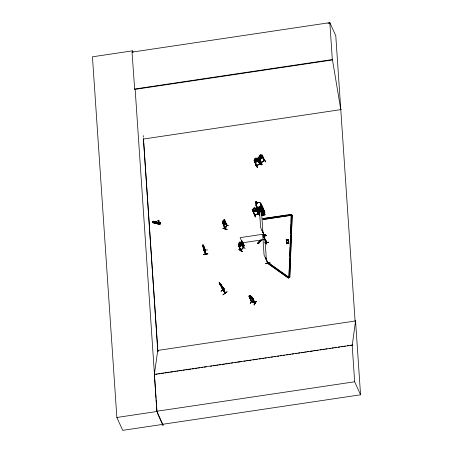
<?xml version="1.0" encoding="UTF-8"?>
<svg xmlns="http://www.w3.org/2000/svg" width="453" height="453" viewBox="0 0 453 453"><rect width="100%" height="100%" fill="white"/><g stroke="black" fill="none" stroke-linecap="round" stroke-linejoin="round"><path stroke-width="0.68" d="M251.273 301.483L251.687 301.664M251.358 301.698L249.139 296.415L251.732 301.834M251.234 296.794L251.936 297.264L254.699 303.153L252.417 297.825L252.678 298.091L255.05 303.261C246.67 299.439 256.67 303.572 254.688 302.78M252.542 297.525L255.005 302.932M265.152 214.852L261.506 215.413M159.671 223.272L159.433 223.301M239.835 242.117L238.907 243.153L239.235 243.776L238.867 244.507L239.405 245.69L240.101 245.679L240.962 244.705L241.194 243.68L240.662 242.497L240.101 242.808L239.801 242.095L238.873 243.131L239.161 243.765L238.374 245.056L239.11 246.726L239.716 247.066L241.891 244.626L241.919 243.64L241.115 241.913L243.601 247.542L243.34 247.768L243.431 247.185M207.565 249.892L203.278 250.452M288.94 277.485L291.268 214.36L262.927 218.584L263.051 219.49L292.219 215.215L289.767 277.434L288.94 277.485L267.672 262.355L267.128 262.966L288.391 278.102L288.94 277.485L289.246 269.711M289.303 268.295L289.694 258.397M289.778 256.273L290.141 247.083M290.22 244.96L290.611 235.062M290.667 233.652L291.058 223.754M291.115 222.338L291.268 214.36M289.767 277.434L292.145 215.056L263.051 219.49M157.989 220.741L158.278 221.494A0.968 0.317 -76 0 0 158.51 222.344L159.331 223.822L158.51 222.344A0.968 0.317 -76 0 1 158.222 221.477L158.278 221.494M159.932 223.255L159.462 223.233M264.309 235.413L264.529 235.786L260.6 227.502L259.212 207.004L263.148 215.651L260.634 210.135L262.995 215.634L262.966 215.243M263.08 215.447L262.966 215.283M266.557 242.967L266.353 242.582M266.658 243.085L266.545 242.927M267.678 262.819L267.746 263.159L267.893 262.785M267.768 262.966L267.717 263.142M256.37 205.118L256.273 205.305M260.492 204.83L260.52 204.224M260.803 204.49L260.271 204.699M205.492 250.543L205.288 250.084M205.503 253.584C205.668 255.203 205.571 248.986 205.362 250.662M205.566 253.776L205.781 254.093C204.62 255.413 201.234 239.931 203.827 246.443M239.11 249.473L242.344 251.715L239.003 249.592M242.31 251.726L239.122 249.439M159.773 224.439L159.949 224.003L152.565 222.451L153.063 221.2L160.345 222.995L160.181 223.414L152.967 221.636L153.142 221.2L152.587 222.497L159.773 224.439L159.943 224.02L152.599 222.519M160.288 223.069L152.984 221.489L153.063 221.2L160.339 223.006M256.438 165.877L256.755 165.498L256.919 165.787L256.523 166.064L254.144 160.781L254.461 160.56L256.885 165.815L255.05 161.846M256.483 165.934L260.079 163.59M259.552 163.55L259.909 163.301M261.239 162.372L260.928 162.752M260.934 162.837L261.324 162.48M264.563 160.509L264.195 160.753L264.297 160.198M264.563 160.47L262.111 155.237L261.868 155.566L264.269 160.724M254.869 162.219L255.515 162.599L258.227 160.662L258.363 159.784M262.7 157.57L262.853 156.664M350.169 345.413L352.264 345.101L355.56 320.956L355.09 320.973L335.786 35.798L329.824 22.65L132.021 52.123L134.694 89.417L332.491 59.943L340.786 109.632M226.687 225.418L225.084 228.799L226.97 225.175L224.439 219.603L225.334 222.361L223.85 225.164L223.414 224.92L222.695 222.593L223.153 221.794L222.972 222.587L223.51 223.771L224.048 223.674L224.699 221.449L224.161 220.266L223.759 220.656L223.437 219.943L222.865 221.16M262.882 215.096L263.085 215.515M264.495 235.424L264.524 235.719M158.006 220.617L158.046 220.956M205.271 250.169L205.611 254.11L203.272 248.578L205.804 253.742M205.566 250.594L203.941 247.44M254.546 214.971C255.011 214.212 255.26 215.73 254.892 214.784M254.631 215.158L258.606 213.516M258.318 213.822L258.131 213.499L258.555 213.329L258.657 213.686L254.716 215.266L252.332 209.988L252.7 209.841L255.084 215.118M253.306 299.212L253.238 299.744L253.352 299.235L252.089 297.145L248.94 295.973L251.472 301.568L255.084 303.102M255.271 164.507L257.463 167.638M261.959 164.507L259.75 161.274M253.04 211.381L253.714 211.84L256.76 210.628L256.97 209.824L256.817 210.673L253.708 211.919C252.944 211.534 251.647 210.022 252.587 209.365L256.177 208.187L258.691 213.686M152.978 221.625L160.181 223.414M158.063 220.634L158.397 220.192L158.097 220.509M155.47 222.457L155.594 222.814M225.022 228.606C225.413 228.414 224.354 226.755 223.386 224.524M226.63 225.464L224.462 219.982L224.428 220.362M226.659 225.362L226.868 224.954M243.584 247.531L240.69 250.537M243.199 247.723L243.544 247.298M222.87 290.163L223.221 290.288M222.757 289.943L225.243 293.063L222.808 287.553L225.181 293.057M222.853 287.366L225.39 293.006L222.927 289.886M256.047 201.778L256.183 201.5L256.874 203.216M222.995 228.301L226.828 229.62M223.069 228.142L226.93 229.45L223.001 228.306C226.851 229.008 230.339 230.854 223.046 228.029M226.613 225.503L226.823 225.096M260.294 204.575L260.424 204.292M260.571 204.269L260.532 204.796M159.45 222.627L159.048 224.105L159.45 222.627L160.181 222.808L160.266 223.182L153.063 221.392M159.28 223.81L159.666 222.984L158.929 221.143A0.968 0.317 -76 0 0 158.556 220.639L158.607 220.656A0.968 0.317 -76 0 1 158.986 221.155L158.929 221.143M159.869 223.793L159.852 223.029L160.09 223.425M159.915 223.046L159.699 223.414M160.181 222.808L159.784 224.286L160.345 222.984M243.935 247.763L243.691 243.946M264.241 235.209L264.444 235.6M205.486 250.475L205.402 250.702M244.139 245.724L243.754 245.588L244.139 245.702M266.115 242.48L266.5 242.4M226.857 225.011L224.937 228.737L222.802 223.233L225.118 228.391M225.141 228.731L222.933 223.278M223.856 225.113L225.334 222.361L225.254 221.319M224.971 224.45L228.799 225.792M225.033 228.204L226.806 225.481M222.831 290.152L220.656 284.926L223.052 290.328M256.625 166.041L254.071 160.487L257.593 158.086L260.039 163.618L256.579 166.041M254.139 160.498L255.158 159.484M261.568 155.022L258.561 157.361L261.036 162.95L264.529 160.498L262.077 154.96L260.758 155.566L260.498 154.881L260.786 155.515M155.487 222.491L155.962 222.315M243.142 247.593C242.944 248.81 239.575 250.09 241.115 250.266M240.724 250.503L243.516 247.372L241.149 242.253L243.312 247.802L243.403 247.219M252.474 298.448L252.095 298.691L250.968 298.21L249.592 296.256C250.747 296.823 249.088 294.671 250.079 296.347M251.387 301.347L251.749 301.862L249.467 296.556M251.262 296.789L250.945 296.16M250.413 298.51C248.301 296.477 252.514 300.441 253.261 299.705M252.089 297.145L252.576 297.536M252.678 298.091L252.417 297.825M250.294 303.357L252.417 299.801M250.333 303.391L252.457 299.835M256.109 301.319L254.031 304.977L256.194 301.426M256.166 301.404L254.071 304.988M259.575 163.505L259.767 163.833L257.298 158.584M152.74 222.23L152.576 222.644L159.784 224.411M219.75 283.838L219.161 282.638L221.24 286.307M226.743 225.158L224.462 219.982M260.707 204.665L260.752 204.365M244.207 245.719L243.884 245.922L240.124 237.644L262.797 234.263L266.636 242.819L266.466 243.153L264.105 237.655L266.636 242.819M266.574 242.57L264.207 237.259L263.822 237.321M260.526 154.915L259.337 155.69L259.699 156.353L259.212 156.97L259.745 158.154L260.56 158.256L261.647 157.497L261.998 156.585L261.46 155.402L260.786 155.6M252.242 209.745L253.465 208.992M239.801 242.095L240.101 242.808L241.149 241.936M238.589 244.501L241.121 241.981M239.139 246.692L239.694 246.993L241.891 244.626M238.997 249.62L239.105 249.337M242.01 246.222L245.164 248.55M261.574 240.073L258.284 243.765L257.587 243.159L260.413 239.994M263.233 236.828L265.113 234.716L265.735 235.158L263.929 237.434M257.661 243.323L260.016 240.685M263.776 236.46L265.113 234.716M258.284 243.765L261.5 239.909M263.856 237.27L265.735 235.158M267.128 262.966L267.604 262.191L288.867 277.327L289.694 277.276M288.391 278.102L288.867 277.327M262.094 164.416L259.739 161.279L262.145 164.394M260.973 162.791L264.484 160.368M261.324 162.559L258.952 157.434L258.635 157.655L261.013 162.938L261.404 162.701L261.143 162.395M264.473 160.317L264.258 160.707M260.82 204.779L260.362 204.903M253.516 208.992L252.95 209.467L253.487 210.651L254.382 210.894L255.617 210.402L256.047 209.631L255.515 208.448L254.756 208.505L254.45 207.831L253.159 208.318L254.671 211.54M287.593 240.283L288.595 241.047L287.429 240.571L286.347 241.364L287.174 240.441L286.194 239.677L287.344 240.147L288.436 239.343L288.504 239.762L287.644 240.39L288.436 239.343M286.194 239.677L287.389 240.254L288.487 239.45M286.517 243.861L287.598 243.063L286.517 243.861L287.344 242.933L286.358 242.174L287.508 242.644L288.606 241.834L288.674 242.253L287.808 242.882L288.606 241.834M286.358 242.174L287.559 242.751L288.657 241.942M286.347 241.364L287.378 240.464L288.595 241.047M286.296 241.256L287.174 240.441M286.466 243.754L287.344 242.933M220.736 284.586L219.665 283.193L222.259 287.349L220.956 285.769M219.49 283.516C228.046 296.387 219.02 281.409 220.928 285.26L219.869 283.867L220.962 285.384M225.368 292.955L222.989 290.073L220.492 284.478L221.126 285.096M220.452 284.501L221.183 285.305L220.894 284.592L222.876 287.395L220.634 284.609L221.183 285.594M223.029 290.424L220.871 285.192M221.143 285.248L220.894 284.592M221.981 286.194L221.591 285.492M221.783 287.168L221.262 286.177L223.691 289.422L223.618 289.054M225.033 292.836L222.519 286.857M222.859 287.865L223.335 288.737M221.019 291.188L224.614 288.765M221.115 291.302L224.609 288.714M227.083 291.777C220.447 296.721 222.678 295.05 227.032 291.675M254.846 158.816L256.013 158.006L256.296 158.72L256.976 158.527L257.508 159.711L257.157 160.622L256.07 161.376L255.26 161.274L254.722 160.09L255.209 159.479L254.869 158.85M254.92 158.844L256.007 158.086L256.324 158.669L257.077 158.148M259.41 155.719L260.498 154.966M259.671 156.319L258.856 156.914M254.546 160.662L254.144 160.781M257.383 158.692L257.621 158.363L260.028 163.675M259.037 157.542L258.635 157.655M260.005 159.479L262.74 157.57L260.005 159.479L259.354 159.094M258.861 162.032L261.409 164.909L258.901 161.987M256.777 165.549L259.541 163.629M261.268 162.429L264.025 160.504M261.398 164.903L258.81 161.925M265.888 161.778L263.323 158.793M257.661 167.514L255.254 164.405L257.593 167.434M265.701 161.925L263.521 158.771L265.673 161.806M224.122 219.841L224.484 219.62M251.347 301.364L251.721 301.522M252.746 209.966L252.332 209.988M255.917 208.539L256.279 208.391M255.016 214.841L258.148 213.573M259.348 215.243L257.944 211.715L259.399 215.328M255.645 208.12L254.739 208.465L254.501 207.831M253.612 209.207L254.852 208.714L255.384 209.898L254.15 210.39M254.733 215.271L254.62 214.915L254.677 215.283M256.036 201.738L257.157 203.878M256.132 201.97L256.16 202.315M256.273 202.814L255.854 201.908C256.296 205.645 255.294 200 256.109 202.616M256.188 203.81L256.081 201.727L256.891 203.578M259.127 210.9L256.658 211.155L258.482 210.883M260.656 210.481L260.781 210.113M256.653 211.132L259.133 210.86M256.715 211.432L259.144 211.07L256.704 211.234M261.5 215.26L265.147 214.694L261.472 215.362M262.865 215.413L263.182 215.605L263.165 215.294M262.14 230.266L264.546 235.713M264.433 235.22L264.326 235.803M263.476 235.854L266.551 235.503L263.533 236.138M265.192 235.696L266.511 235.379M265.345 235.713L266.557 235.526M244.309 245.86L241.93 240.713L241.534 240.639M263.833 237.451L264.207 237.259M264.133 238.001L264.252 237.632M266.443 242.213L266.137 242.632L264.677 239.314M264.977 242.78L268.623 242.213L264.948 242.882M264.982 242.938L268.618 242.219M266.738 244.394L266.404 240.447M265.617 257.785L268.017 263.238M269.988 262.938C256.862 265.101 279.037 261.591 265.781 263.703M133.131 52.118L132.548 50.832L92.446 56.806L116.857 417.473L122.701 430.35L162.803 424.376L156.851 411.25L154.354 374.337L352.264 345.101M134.524 89.043L332.321 59.57L332.491 59.943M341.251 109.564L143.448 139.037L157.854 351.822L157.757 350.429L154.354 374.337M278.21 216.477L262.927 218.584M279.592 216.274L287.196 215.135M288.578 214.932L290.65 214.62M203.063 245.509L203.187 245.141L205.549 250.679M202.836 246.364L202.751 245.107L203.052 245.803L203.108 245.384C204.127 246.698 204.433 251.63 203.131 246.981M242.463 242.791L265.135 239.416M203.295 248.924L203.42 248.555M204.037 250.192L203.267 248.459M207.791 253.714L203.578 254.461M157.293 350.497L355.56 320.956L360.554 394.79L162.757 424.268M155.86 374.371L157.259 374.161M158.658 373.952L160.056 373.742M161.455 373.532L163.55 373.221M164.949 373.012L166.347 372.808M167.746 372.598L169.139 372.389M170.538 372.179L172.638 371.868M174.037 371.658L175.43 371.454M176.829 371.245L178.227 371.035M179.626 370.826L181.721 370.514M183.12 370.305L184.518 370.095M185.917 369.891L190.809 369.161M192.208 368.952L193.607 368.742M195.005 368.538L197.1 368.221M198.499 368.017L199.898 367.808M201.291 367.598L202.689 367.389M204.088 367.179L206.183 366.868M210.379 366.245L211.778 366.035M213.176 365.826L215.271 365.514M216.67 365.305L218.069 365.101M219.467 364.892L220.866 364.682M222.259 364.472L224.36 364.161M225.758 363.952L227.151 363.742M228.55 363.538L229.948 363.329M231.347 363.119L232.746 362.91M234.841 362.598L236.239 362.389M237.638 362.179L241.834 361.556M243.929 361.245L245.328 361.035M246.726 360.826L248.119 360.622M249.518 360.412L250.917 360.203M253.012 359.892L254.41 359.682M255.809 359.472L257.208 359.263M259.303 358.952L260.702 358.748M262.1 358.538L263.499 358.329M264.897 358.119L266.296 357.91M268.391 357.598L269.79 357.389M271.188 357.185L272.587 356.975M273.98 356.766L275.379 356.556M277.479 356.245L278.872 356.035M280.271 355.826L281.67 355.622M283.068 355.412L284.467 355.203M286.562 354.892L287.961 354.682M289.359 354.473L290.758 354.269M292.157 354.059L293.555 353.85M295.65 353.538L297.049 353.329M298.448 353.119L299.841 352.91M301.239 352.706L303.34 352.389M304.739 352.185L306.132 351.975M307.53 351.766L308.929 351.556M310.328 351.352L312.423 351.035M313.821 350.832L315.22 350.622M316.619 350.412L318.017 350.203M320.112 349.892L321.511 349.682M322.91 349.473L324.308 349.269M325.707 349.059L327.1 348.85M329.201 348.538L330.599 348.329M331.992 348.119L333.391 347.915M334.79 347.706L336.188 347.496M338.283 347.185L339.682 346.975M341.081 346.766L342.479 346.556M343.878 346.352L345.277 346.143M347.372 345.832L348.77 345.622M156.851 411.25L354.654 381.777L360.554 394.79M116.857 417.473L156.965 411.494L156.585 405.922M328.006 23.307L329.994 23.024M355.095 321.018L355.56 320.956M222.995 288.063L220.917 285.005L221.223 285.277M155.577 222.78L155.979 222.768L155.945 222.276M261.562 155.056L262.044 155M257.072 158.182L257.559 158.12M255.622 208.114L256.2 208.12L256.987 209.864M254.965 303.244L251.404 301.709M152.689 222.293L159.881 224.167M152.565 222.451L159.841 224.275M223.771 220.594L224.167 219.818L222.604 223.204M286.211 239.971L287.128 240.333M286.381 242.468L287.298 242.825M287.644 240.39L288.572 240.758M287.763 242.774L288.765 243.544L287.547 242.961M249.745 295.673L250.979 296.154L251.211 296.834M249.059 296.539L249.393 296.681M259.371 159.031L259.994 159.405M254.88 162.157L255.532 162.559L258.227 160.662M265.186 234.881L265.809 235.322M257.587 243.159L258.21 243.601M267.055 262.808L288.318 277.938M254.682 303.119L254.631 302.774M204.331 250.379L203.827 246.404L204.297 250.435M260.888 204.36L260.498 204.275L260.798 204.563M219.122 282.666L219.711 283.182M219.36 282.978L219.688 283.295M219.575 283.323L219.903 283.64M219.445 283.408L220.696 284.609M220.86 284.62L221.687 285.707M222.48 286.891L221.313 285.486L222.593 287.576L222.061 286.392M256.885 165.815L256.443 165.957M262.372 156.749L264.173 160.741M259.535 158.726L261.358 162.746M258.176 160.515L259.682 163.867M288.742 243.25L288.765 243.544M255.985 203.046L256.024 202.502M255.905 203.159L256.234 203.805M255.962 208.663L258.301 213.816M261.993 230.288L264.507 235.803M266.619 243.17L262.683 234.524L264.071 255.028L267.831 263.306M265.469 257.808L267.983 263.323M241.092 250.356L238.64 245.067L238.386 245.356L240.803 250.617L238.374 245.005M225.169 222.247L226.743 225.549M248.986 295.996L249.756 297.689M203.012 244.711L205.588 250.588M202.825 245.486L202.876 246.239M202.797 246.353L203.125 246.998L202.763 245.169M158.34 220.175L158.607 220.656M154.303 221.545L153.782 222.757M157.214 412.768L163.012 425.543L162.921 424.24M257.955 211.71L259.371 215.356M205.469 250.079L205.792 254.037L205.52 253.85M256.251 202.819L256.336 203.992M352.157 344.858L354.654 381.777M329.824 22.65L332.321 59.57M288.527 240.651L288.544 240.939M286.239 239.784L286.262 240.079M286.409 242.281L286.426 242.57M265.022 239.677L266.409 260.175M261.551 212.157L262.938 232.655M143.261 135.651L143.358 137.066M143.454 138.476L157.871 351.483M132.548 50.832L132.644 52.231M135.158 89.349L154.7 378.057M154.796 379.45L155.594 391.296M155.69 392.689L156.064 398.261M156.16 399.654L156.489 404.529M261.557 205.645A2.712 2.367 -24.4 0 1 260.962 209.688A2.712 2.367 -24.4 0 1 257.145 208.018M260.503 211.211A2.701 2.356 -24.4 0 0 262.842 209.371A2.701 2.356 -24.4 0 0 262.094 206.857A2.718 2.373 -24.4 0 1 262.831 209.32A2.718 2.373 -24.4 0 1 260.475 211.166A2.701 2.356 -24.4 0 0 262.802 209.286A2.701 2.356 -24.4 0 0 262.055 206.766M259.812 211.234A2.701 2.356 -24.4 0 1 257.7 209.218M259.773 211.143A2.701 2.356 -24.4 0 1 257.661 209.127A2.718 2.373 -24.4 0 0 259.784 211.189M260.9 204.116A2.752 2.401 -24.4 0 1 259.965 208.363A2.752 2.401 -24.4 0 1 256.472 205.877M261.443 205.413A2.707 2.361 -24.4 0 1 260.526 209.592M259.846 209.779A2.707 2.361 -24.4 0 1 257.174 208.386M257.038 207.78A2.707 2.361 -24.4 0 1 257.089 207.146M260.333 203.929A2.707 2.361 -24.4 0 1 261.794 206.121A2.707 2.361 -24.4 0 1 259.994 208.408M259.314 208.595A2.707 2.361 -24.4 0 1 256.551 205.962M261.511 205.464A2.752 2.401 -24.4 0 1 260.577 209.711M259.886 209.898A2.752 2.401 -24.4 0 1 257.083 207.225M260.866 204.043A2.752 2.401 -24.4 0 1 259.931 208.289A2.752 2.401 -24.4 0 1 256.438 205.804M260.803 203.986A2.712 2.367 -24.4 0 1 259.886 208.176A2.712 2.367 -24.4 0 1 256.438 205.724M263.391 209.699A2.712 2.367 -24.4 0 1 264.144 212.225A2.712 2.367 -24.4 0 1 261.794 214.071M259.875 213.652A2.712 2.367 -24.4 0 1 258.98 212.072M263.346 209.518A2.752 2.401 -24.4 0 1 264.11 212.078A2.752 2.401 -24.4 0 1 261.726 213.952M259.779 213.522A2.752 2.401 -24.4 0 1 258.873 211.919M263.923 210.9A2.701 2.356 -24.4 0 1 264.541 213.72A2.701 2.356 -24.4 0 1 261.647 215.271M259.665 213.861A2.701 2.356 -24.4 0 1 259.529 213.261M263.889 210.821A2.701 2.356 -24.4 0 1 264.507 213.64A2.701 2.356 -24.4 0 1 261.608 215.192M259.931 214.32A2.701 2.356 -24.4 0 1 259.495 213.182M262.145 206.976A2.701 2.356 -24.4 0 1 262.893 209.49A2.701 2.356 -24.4 0 1 260.554 211.33M259.863 211.347A2.701 2.356 -24.4 0 1 257.751 209.337M263.199 208.607A2.752 2.401 -24.4 0 1 261.115 212.599M259.75 212.474A2.752 2.401 -24.4 0 1 258.312 209.926M263.284 209.467A2.707 2.361 -24.4 0 1 264.031 211.987A2.707 2.361 -24.4 0 1 261.687 213.827M259.767 213.408A2.707 2.361 -24.4 0 1 258.878 211.828M262.746 208.284A2.707 2.361 -24.4 0 1 263.493 210.804A2.707 2.361 -24.4 0 1 261.149 212.644M259.807 212.519A2.707 2.361 -24.4 0 1 258.391 210.016M263.165 208.533A2.752 2.401 -24.4 0 1 261.081 212.531M259.716 212.4A2.752 2.401 -24.4 0 1 258.278 209.852M263.097 208.471A2.712 2.367 -24.4 0 1 261.041 212.412M259.694 212.287A2.712 2.367 -24.4 0 1 258.278 209.773M255.299 216.97L253.918 213.34L255.299 216.97M153.794 221.381L153.318 222.678L153.816 221.426M155.017 221.681L154.535 222.984L155.017 221.681M155.662 221.845L155.186 223.148L155.662 221.845M156.393 222.027L155.917 223.329L156.415 222.072M223.414 220.328L223.142 221.257L223.414 220.328M223.856 220.866L223.278 221.987L223.816 223.17L224.388 222.049L223.856 220.866M239.705 242.451L239.246 243.284L239.705 242.451M240.198 243.018L239.331 243.986L239.869 245.169L240.736 244.201L240.198 243.018M255.86 158.329L255.26 159.026L255.86 158.329M260.35 155.203L259.745 155.9L260.35 155.203M256.392 158.929L255.305 159.688L255.843 160.872L256.93 160.113L256.392 158.929M260.883 155.809L259.79 156.562L260.328 157.746L261.415 156.993L260.883 155.809M254.292 208.063L253.595 208.59L254.292 208.063M207.836 253.788C199.558 254.665 204.898 254.88 207.831 253.827M250.792 296.177L250.067 295.866L250.792 296.177M251.33 297.004L250.198 296.517L250.736 297.7L251.868 298.187L251.33 297.004M220.532 284.586L220.022 284.099L221.738 286.523L220.532 284.586M223.182 221.772L222.899 221.138L223.153 221.794M203.686 247.196L203.148 246.013L203.765 248.374L203.686 247.196M257.972 207.18A2.701 2.356 -24.4 0 0 261.013 203.776A2.701 2.356 -24.4 0 0 256.523 203.363A2.701 2.356 -24.4 0 0 257.972 207.18M258.029 207.298A2.701 2.356 -24.4 0 0 261.064 203.89A2.701 2.356 -24.4 0 0 256.574 203.482A2.701 2.356 -24.4 0 0 258.029 207.298"/></g></svg>
